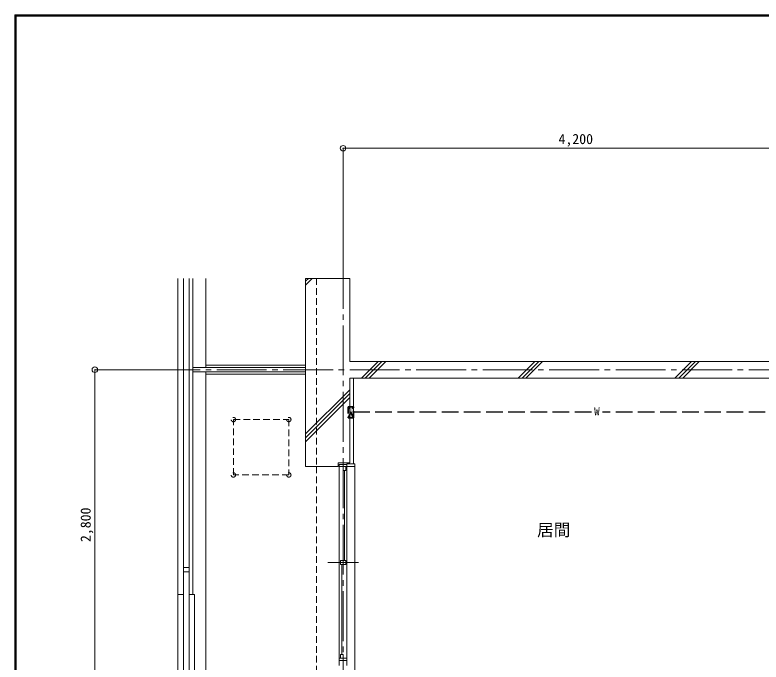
# Model space of a CAD drawing. Units: millimetres at full size, sheet at 1:50. Extents: x -9674 to 9699, y -6794 to 6791.
# Drawn here: x -9674 to -2941, y 948 to 6791 of the extents above; entities that cross this region are included whole.
import ezdxf
from ezdxf.enums import TextEntityAlignment as Align

# ---------------------------------------------------------------- set-up
doc = ezdxf.new("R2010")
doc.units = ezdxf.units.MM
doc.header["$LTSCALE"] = 50
doc.header["$PDMODE"] = 32
doc.header["$PDSIZE"] = 50
for name, pattern in [('CHAIN2', [12, 9, -1, 1, -1]), ('DASHED1', [1.8, 1.2, -0.6]), ('DASHED3', [4, 3, -1])]:
    doc.linetypes.add(name, pattern=pattern)
for name, color, linetype, lineweight in [('0-0_図面枠', 7, 'Continuous', 9), ('1-0_芯', 134, 'CHAIN2', 9), ('1-1_躯体', 134, 'Continuous', 9), ('1-3_建具', 134, 'Continuous', 9), ('1-6_ﾊﾞﾙｺﾆｰ・階段', 134, 'Continuous', 9), ('1-7_その他', 134, 'DASHED1', 9), ('1-8_ハッチ', 134, 'Continuous', 9), ('1-B_寸法', 134, 'Continuous', 9), ('1-C_梁', 134, 'DASHED1', 9), ('2-2', 5, 'DASHED3', 25)]:
    doc.layers.add(name, color=color, linetype=linetype, lineweight=lineweight)
doc.layers.add('1-A_文字', color=134, linetype='Continuous')
doc.styles.add('ＭＳ ゴシック', font='')
doc.styles.get('ＭＳ ゴシック').set_extended_font_data('MS Gothic')

msp = doc.modelspace()

# ---------------------------------------------------------------- linework, layer by layer
at = {"layer": '0-0_図面枠'}
for p, q in [((-9673.92, 6791.43), (-9673.92, -6793.93)), ((-9672.16, 6789.66), (-9672.16, -6792.16)), ((9697.16, 6789.66), (-9672.16, 6789.66)), ((-9670.4, 6787.9), (-9670.4, -6790.4)), ((9695.4, 6787.9), (-9670.4, 6787.9)), ((-9668.64, -6788.64), (-9668.64, 6786.14)), ((-9668.64, 6786.14), (9693.64, 6786.14)), ((-9666.87, 6784.38), (-9666.87, -6786.88)), ((9691.87, 6784.38), (-9666.87, 6784.38)), ((-9665.11, 6782.61), (-9665.11, -6785.11)), ((9690.11, 6782.61), (-9665.11, 6782.61)), ((-9663.35, 6780.85), (-9663.35, -6783.35)), ((9688.35, 6780.85), (-9663.35, 6780.85))]:
    msp.add_line(p, q, dxfattribs=at)
msp.add_lwpolyline([(9698.92, -6793.93), (9698.92, 6791.43), (-9673.92, 6791.43)], dxfattribs=at)
at = {"layer": '1-0_芯'}
for p, q in [((-6712.5, 4587.68), (-6712.5, -3842.32)), ((-8452.5, 3587.68), (8157.5, 3587.68))]:
    msp.add_line(p, q, dxfattribs=at)
at = {"layer": '1-1_躯体'}
for p, q in [((-7052.5, 4412.68), (-7052.5, 2712.68)), ((-6652.5, 3662.68), (6047.5, 3662.68)), ((-6652.5, 3512.68), (6047.5, 3512.68)), ((-6652.5, 3512.68), (-6652.5, 2747.68)), ((-7052.5, 2712.68), (-6757.5, 2712.68)), ((-6652.5, 2747.68), (-6757.5, 2747.68)), ((-6757.5, 2747.68), (-6757.5, 2712.68))]:
    msp.add_line(p, q, dxfattribs=at)
at = {"layer": '1-1_躯体', "linetype": 'DASHED1'}
msp.add_line((-6952.5, 4412.68), (-6952.5, 2712.68), dxfattribs=at)
at = {"layer": '1-1_躯体'}
msp.add_lwpolyline([(-7052.5, 4412.68), (-6652.5, 4412.68), (-6652.5, 3662.68)], dxfattribs=at)
at = {"layer": '1-3_建具'}
for p, q in [((-6747.5, 2732.68), (-6747.5, 2697.68)), ((-6747.5, 2732.68), (-6677.5, 2732.68)), ((-6677.5, 2712.68), (-6747.5, 2712.68)), ((-6747.5, 997.68), (-6747.5, 2697.68)), ((-6712.5, 2677.68), (-6712.5, 2712.68)), ((-6688.5, 2677.68), (-6688.5, 2712.68)), ((-6677.5, 2737.68), (-6677.5, 2712.68)), ((-6605.5, 2737.68), (-6677.5, 2737.68)), ((-6677.5, 2697.68), (-6677.5, 2712.68)), ((-6677.5, 997.68), (-6677.5, 2697.68)), ((-6605.5, 2712.68), (-6605.5, -1717.32)), ((-6688.5, 2677.68), (-6712.5, 2677.68)), ((-6700.5, 2677.68), (-6700.5, 1865.18)), ((-6850.98, 1847.68), (-6574.02, 1847.68)), ((-6736.5, 1830.18), (-6736.5, 1865.18)), ((-6688.5, 1830.18), (-6736.5, 1830.18)), ((-6724.5, 1017.68), (-6724.5, 1830.18)), ((-6712.5, 1830.18), (-6712.5, 1865.18)), ((-6736.5, 1017.68), (-6712.5, 1017.68)), ((-6736.5, 1017.68), (-6736.5, 982.68)), ((-6712.5, 1017.68), (-6712.5, 982.68)), ((-6747.5, 917.68), (-6747.5, 997.68)), ((-6677.5, 982.68), (-6747.5, 982.68)), ((-6747.5, 962.68), (-6677.5, 962.68)), ((-6677.5, 997.68), (-6677.5, 917.68))]:
    msp.add_line(p, q, dxfattribs=at)
for points in [[(-6605.5, 2737.68), (-6605.5, 2712.68), (-6677.5, 2712.68)], [(-6688.5, 1830.18), (-6688.5, 1865.18), (-6736.5, 1865.18)]]:
    msp.add_lwpolyline(points, dxfattribs=at)
at = {"layer": '1-6_ﾊﾞﾙｺﾆｰ・階段'}
for p, q in [((-8202.5, -3214.95), (-8202.5, 4412.68)), ((-8152.5, -3214.95), (-8152.5, 4412.68)), ((-8102.5, -3214.95), (-8102.5, 4412.68)), ((-8067.5, 4412.68), (-8067.5, 1557.68)), ((-7952.5, 3607.68), (-7952.5, 4412.68)), ((-7052.5, 3607.68), (-8067.5, 3607.68)), ((-7052.5, 3627.68), (-7952.5, 3627.68)), ((-7052.5, 3567.68), (-8067.5, 3567.68)), ((-7952.5, 3547.68), (-7952.5, 3567.68)), ((-7052.5, 3547.68), (-7952.5, 3547.68)), ((-7952.5, -2192.32), (-7952.5, 3547.68)), ((-8152.5, 1802.68), (-8102.5, 1802.68)), ((-8152.5, 1762.68), (-8102.5, 1762.68)), ((-8202.5, 1557.68), (-8152.5, 1557.68)), ((-8102.5, 1557.68), (-8052.5, 1557.68)), ((-8052.5, -562.32), (-8052.5, 1557.68))]:
    msp.add_line(p, q, dxfattribs=at)
at = {"layer": '1-7_その他'}
for p, q in [((-7702.5, 3137.68), (-7202.5, 3137.68)), ((-7702.5, 2637.68), (-7702.5, 3137.68)), ((-7202.5, 3137.68), (-7202.5, 2637.68)), ((-7202.5, 2637.68), (-7702.5, 2637.68))]:
    msp.add_line(p, q, dxfattribs=at)
for centre in [(-7702.5, 3137.68), (-7202.5, 3137.68), (-7702.5, 2637.68), (-7202.5, 2637.68)]:
    msp.add_circle(centre, 20, dxfattribs=at)
at = {"layer": '1-8_ハッチ'}
for p, q in [((-7052.5, 4350.85), (-6990.67, 4412.68)), ((-7052.5, 4386.21), (-7026.02, 4412.68)), ((-6547.17, 3512.68), (-6397.17, 3662.68)), ((-6511.81, 3512.68), (-6361.81, 3662.68)), ((-6476.46, 3512.68), (-6326.46, 3662.68)), ((-5132.95, 3512.68), (-4982.95, 3662.68)), ((-5097.6, 3512.68), (-4947.6, 3662.68)), ((-5062.24, 3512.68), (-4912.24, 3662.68)), ((-3718.74, 3512.68), (-3568.74, 3662.68)), ((-3683.38, 3512.68), (-3533.38, 3662.68)), ((-3648.03, 3512.68), (-3498.03, 3662.68)), ((-6617.5, 3512.68), (-6617.5, 2737.68)), ((-7052.5, 3007.35), (-6652.5, 3407.35)), ((-7052.5, 2971.99), (-6652.5, 3371.99)), ((-7052.5, 2936.64), (-6652.5, 3336.64))]:
    msp.add_line(p, q, dxfattribs=at)
at = {"layer": '1-B_寸法'}
for p, q in [((-6712.5, 5587.68), (-6712.5, 4587.68)), ((-6712.5, 5587.68), (-2512.5, 5587.68)), ((-8952.5, 3587.68), (-8952.5, 787.68)), ((-8952.5, 3587.68), (-8452.5, 3587.68))]:
    msp.add_line(p, q, dxfattribs=at)
for p in [(-6712.5, 5587.68), (-8952.5, 3587.68)]:
    msp.add_point(p, dxfattribs=at)
at = {"layer": '1-C_梁'}
msp.add_line((-6952.5, 2712.68), (-6952.5, -1717.32), dxfattribs=at)
at = {"layer": '2-2', "color": 4, "linetype": 'DASHED1', "lineweight": 35}
for p, q in [((-6617.5, 3153.56), (-6667.5, 3253.56)), ((-6667.5, 3153.56), (-6617.5, 3253.56)), ((-6667.5, 3253.56), (-6617.5, 3253.56)), ((-6667.5, 3253.56), (-6667.5, 3153.56)), ((-6617.5, 3153.56), (-6617.5, 3253.56)), ((-6667.5, 3153.56), (-6617.5, 3153.56))]:
    msp.add_line(p, q, dxfattribs=at)
at = {"layer": '2-2'}
for p, q in [((-4471.96, 3203.56), (-6617.5, 3203.56)), ((-1902.3, 3203.56), (-4371.96, 3203.56))]:
    msp.add_line(p, q, dxfattribs=at)
at = {"layer": '2-2', "color": 150}
msp.add_solid([(-6667.5, 3153.56), (-6667.5, 3253.56), (-6617.5, 3153.56), (-6617.5, 3253.56)], dxfattribs=at)

# ---------------------------------------------------------------- texts
at = {"layer": '1-A_文字', "style": 'ＭＳ ゴシック'}
msp.add_text('居間', height=110, dxfattribs=at).set_placement((-4961.59, 2053.18), align=Align.BOTTOM_LEFT)
at = {"layer": '1-B_寸法', "style": 'ＭＳ ゴシック'}
msp.add_text('4,200', height=91.64, dxfattribs=at).set_placement((-4768.75, 5597.68), align=Align.BOTTOM_LEFT)
msp.add_text('2,800', height=91.64, rotation=90, dxfattribs=at).set_placement((-8962.5, 2031.43), align=Align.BOTTOM_LEFT)
at = {"layer": '2-2', "color": 7, "style": 'ＭＳ ゴシック'}
msp.add_text('W', height=73.31, dxfattribs=at).set_placement((-4446.96, 3153.56), align=Align.BOTTOM_LEFT)

doc.saveas('drawing.dxf')
